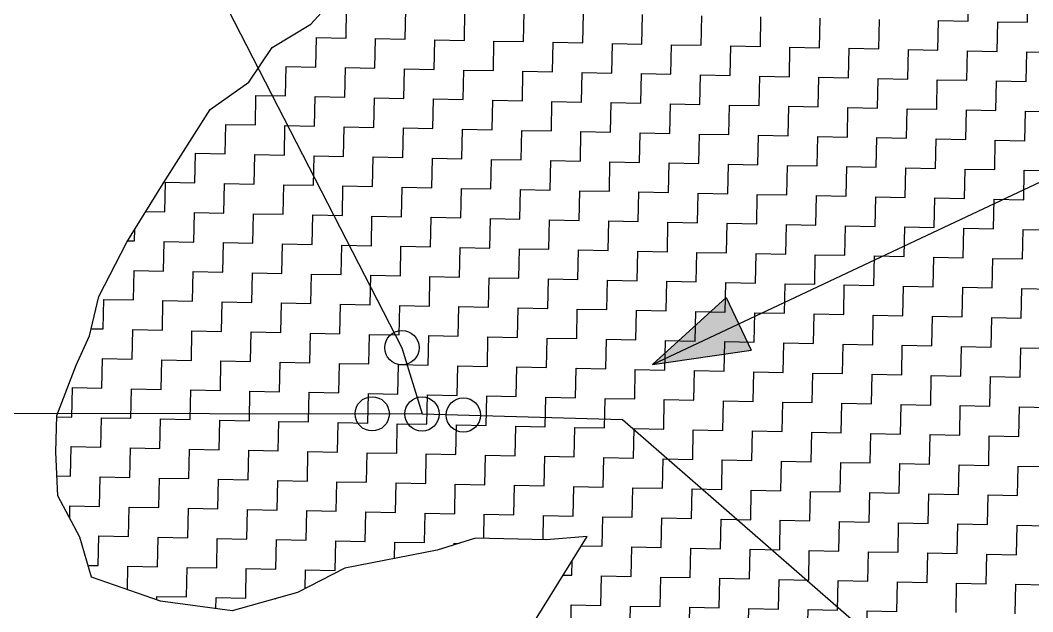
# Model space of a CAD drawing. Header units: metres. Extents: x 276691 to 279396, y 2061581 to 2064323.
# Drawn here: x 278799.7 to 279012.8, y 2063453.1 to 2063577.7 of the extents above; entities that cross this region are included whole.
import ezdxf

# ---------------------------------------------------------------- set-up
doc = ezdxf.new("R2010")
doc.units = ezdxf.units.M
doc.layers.add('POLY_HATCH', color=12, linetype='Continuous')
doc.layers.add('POLY_PARCEL', color=6, linetype='Continuous')

msp = doc.modelspace()

# ---------------------------------------------------------------- hatches: boundary and pattern name
h = msp.add_hatch(color=256)
h.paths.add_polyline_path([(278950.92, 2063513.75), (278948.31, 2063519.31), (278932.76, 2063505.2)])
h.paths.add_polyline_path([(278932.76, 2063505.2), (278953.53, 2063508.19), (278950.92, 2063513.75)])

# ---------------------------------------------------------------- linework, layer by layer
for points in [[(278932.76, 2063505.2), (279042.19, 2063556.69)], [(278932.76, 2063505.2), (278948.31, 2063519.31)], [(278948.31, 2063519.31), (278953.53, 2063508.19)], [(278932.76, 2063505.2), (278953.53, 2063508.19)]]:
    msp.add_lwpolyline(points)
for centre in [(278880.02, 2063508.71), (278873.77, 2063494.78), (278884.26, 2063494.76), (278892.97, 2063494.52)]:
    msp.add_circle(centre, 3.61)
at = {"layer": 'POLY_HATCH'}
for p, q in [((278860.82, 2063576.86), (278866.91, 2063583.58)), ((278852.69, 2063571.98), (278860.82, 2063576.86)), ((278847.78, 2063564.64), (278852.69, 2063571.98)), ((278839.63, 2063558.86), (278847.78, 2063564.64)), ((278829.79, 2063543.3), (278839.63, 2063558.86)), ((278822.1, 2063530.97), (278829.79, 2063543.3)), ((278816.21, 2063519.49), (278822.1, 2063530.97)), ((278814.25, 2063511.2), (278816.21, 2063519.49)), ((278811.45, 2063505.02), (278814.25, 2063511.2)), ((278807.37, 2063494.45), (278811.45, 2063505.02)), ((278807.21, 2063486.72), (278807.37, 2063494.45)), ((278807.62, 2063477.49), (278807.21, 2063486.72)), ((278812.2, 2063468.77), (278807.62, 2063477.49)), ((278814.71, 2063460.4), (278812.2, 2063468.77)), ((278895.51, 2063468.56), (278887.43, 2063466.05)), ((278910.38, 2063468.26), (278895.51, 2063468.56)), ((278905.18, 2063446.65), (278919.03, 2063468.97)), ((278919.03, 2063468.97), (278910.38, 2063468.26)), ((278887.43, 2063466.05), (278868.01, 2063462.28)), ((278868.01, 2063462.28), (278858.08, 2063457.13)), ((278829.19, 2063455.34), (278814.71, 2063460.4)), ((278858.08, 2063457.13), (278844.32, 2063453.25)), ((278844.32, 2063453.25), (278829.19, 2063455.34))]:
    msp.add_line(p, q, dxfattribs=at)
at = {"layer": 'POLY_HATCH', "linetype": 'Continuous'}
for p, q in [((278999.22, 2063577.5), (278999.34, 2063583.73)), ((279011.68, 2063577.25), (279011.81, 2063583.48)), ((278868.26, 2063573.94), (278868.38, 2063580.17)), ((278880.72, 2063573.69), (278880.84, 2063579.92)), ((278893.18, 2063573.43), (278893.3, 2063579.66)), ((278905.64, 2063573.18), (278905.76, 2063579.41)), ((278918.1, 2063572.92), (278918.22, 2063579.15)), ((278930.56, 2063572.67), (278930.69, 2063578.9)), ((278943.02, 2063572.42), (278943.15, 2063578.65)), ((278955.48, 2063572.16), (278955.61, 2063578.39)), ((278967.94, 2063571.91), (278968.07, 2063578.14)), ((278980.4, 2063571.65), (278980.53, 2063577.88)), ((278992.86, 2063571.4), (278992.99, 2063577.63)), ((278992.99, 2063577.63), (278999.22, 2063577.5)), ((279005.32, 2063571.14), (279005.45, 2063577.37)), ((279005.45, 2063577.37), (279011.68, 2063577.25)), ((278861.9, 2063567.84), (278862.03, 2063574.07)), ((278862.03, 2063574.07), (278868.26, 2063573.94)), ((278874.36, 2063567.59), (278874.49, 2063573.82)), ((278874.49, 2063573.82), (278880.72, 2063573.69)), ((278886.82, 2063567.33), (278886.95, 2063573.56)), ((278886.95, 2063573.56), (278893.18, 2063573.43)), ((278899.28, 2063567.08), (278899.41, 2063573.31)), ((278899.41, 2063573.31), (278905.64, 2063573.18)), ((278911.74, 2063566.82), (278911.87, 2063573.05)), ((278911.87, 2063573.05), (278918.1, 2063572.92)), ((278924.2, 2063566.57), (278924.33, 2063572.8)), ((278924.33, 2063572.8), (278930.56, 2063572.67)), ((278936.66, 2063566.31), (278936.79, 2063572.54)), ((278936.79, 2063572.54), (278943.02, 2063572.42)), ((278949.12, 2063566.06), (278949.25, 2063572.29)), ((278949.25, 2063572.29), (278955.48, 2063572.16)), ((278961.58, 2063565.8), (278961.71, 2063572.03)), ((278961.71, 2063572.03), (278967.94, 2063571.91)), ((278974.04, 2063565.55), (278974.17, 2063571.78)), ((278974.17, 2063571.78), (278980.4, 2063571.65)), ((278986.5, 2063565.29), (278986.63, 2063571.52)), ((278986.63, 2063571.52), (278992.86, 2063571.4)), ((278998.96, 2063565.04), (278999.09, 2063571.27)), ((278999.09, 2063571.27), (279005.32, 2063571.14)), ((279011.42, 2063564.79), (279011.55, 2063571.02)), ((279011.55, 2063571.02), (279017.78, 2063570.89)), ((278855.54, 2063561.74), (278855.67, 2063567.97)), ((278855.67, 2063567.97), (278861.9, 2063567.84)), ((278868, 2063561.48), (278868.13, 2063567.71)), ((278868.13, 2063567.71), (278874.36, 2063567.59)), ((278880.46, 2063561.23), (278880.59, 2063567.46)), ((278880.59, 2063567.46), (278886.82, 2063567.33)), ((278892.92, 2063560.97), (278893.05, 2063567.2)), ((278893.05, 2063567.2), (278899.28, 2063567.08)), ((278905.38, 2063560.72), (278905.51, 2063566.95)), ((278905.51, 2063566.95), (278911.74, 2063566.82)), ((278917.84, 2063560.46), (278917.97, 2063566.69)), ((278917.97, 2063566.69), (278924.2, 2063566.57)), ((278930.3, 2063560.21), (278930.43, 2063566.44)), ((278930.43, 2063566.44), (278936.66, 2063566.31)), ((278942.76, 2063559.95), (278942.89, 2063566.19)), ((278942.89, 2063566.19), (278949.12, 2063566.06)), ((278955.22, 2063559.7), (278955.35, 2063565.93)), ((278955.35, 2063565.93), (278961.58, 2063565.8)), ((278967.68, 2063559.45), (278967.81, 2063565.68)), ((278967.81, 2063565.68), (278974.04, 2063565.55)), ((278980.15, 2063559.19), (278980.27, 2063565.42)), ((278980.27, 2063565.42), (278986.5, 2063565.29)), ((278992.61, 2063558.94), (278992.73, 2063565.17)), ((278992.73, 2063565.17), (278998.96, 2063565.04)), ((279005.07, 2063558.68), (279005.19, 2063564.91)), ((279005.19, 2063564.91), (279011.42, 2063564.79)), ((278849.18, 2063555.63), (278849.31, 2063561.86)), ((278849.31, 2063561.86), (278855.54, 2063561.74)), ((278861.64, 2063555.38), (278861.77, 2063561.61)), ((278861.77, 2063561.61), (278868, 2063561.48)), ((278874.1, 2063555.12), (278874.23, 2063561.35)), ((278874.23, 2063561.35), (278880.46, 2063561.23)), ((278886.56, 2063554.87), (278886.69, 2063561.1)), ((278886.69, 2063561.1), (278892.92, 2063560.97)), ((278899.03, 2063554.62), (278899.15, 2063560.85)), ((278899.15, 2063560.85), (278905.38, 2063560.72)), ((278911.49, 2063554.36), (278911.61, 2063560.59)), ((278911.61, 2063560.59), (278917.84, 2063560.46)), ((278923.95, 2063554.11), (278924.07, 2063560.34)), ((278924.07, 2063560.34), (278930.3, 2063560.21)), ((278936.41, 2063553.85), (278936.53, 2063560.08)), ((278936.53, 2063560.08), (278942.76, 2063559.95)), ((278948.87, 2063553.6), (278948.99, 2063559.83)), ((278948.99, 2063559.83), (278955.22, 2063559.7)), ((278961.33, 2063553.34), (278961.45, 2063559.57)), ((278961.45, 2063559.57), (278967.68, 2063559.45)), ((278973.79, 2063553.09), (278973.91, 2063559.32)), ((278973.91, 2063559.32), (278980.15, 2063559.19)), ((278986.25, 2063552.83), (278986.38, 2063559.06)), ((278986.38, 2063559.06), (278992.61, 2063558.94)), ((278998.71, 2063552.58), (278998.84, 2063558.81)), ((278998.84, 2063558.81), (279005.07, 2063558.68)), ((279011.17, 2063552.32), (279011.3, 2063558.56)), ((279011.3, 2063558.56), (279017.53, 2063558.43)), ((278842.83, 2063549.53), (278842.95, 2063555.76)), ((278842.95, 2063555.76), (278849.18, 2063555.63)), ((278855.29, 2063549.28), (278855.41, 2063555.51)), ((278855.41, 2063555.51), (278861.64, 2063555.38)), ((278867.75, 2063549.02), (278867.87, 2063555.25)), ((278867.87, 2063555.25), (278874.1, 2063555.12)), ((278880.21, 2063548.77), (278880.33, 2063555)), ((278880.33, 2063555), (278886.56, 2063554.87)), ((278892.67, 2063548.51), (278892.8, 2063554.74)), ((278892.8, 2063554.74), (278899.03, 2063554.62)), ((278905.13, 2063548.26), (278905.26, 2063554.49)), ((278905.26, 2063554.49), (278911.49, 2063554.36)), ((278917.59, 2063548), (278917.72, 2063554.23)), ((278917.72, 2063554.23), (278923.95, 2063554.11)), ((278930.05, 2063547.75), (278930.18, 2063553.98)), ((278930.18, 2063553.98), (278936.41, 2063553.85)), ((278942.51, 2063547.49), (278942.64, 2063553.72)), ((278942.64, 2063553.72), (278948.87, 2063553.6)), ((278954.97, 2063547.24), (278955.1, 2063553.47)), ((278955.1, 2063553.47), (278961.33, 2063553.34)), ((278967.43, 2063546.99), (278967.56, 2063553.22)), ((278967.56, 2063553.22), (278973.79, 2063553.09)), ((278979.89, 2063546.73), (278980.02, 2063552.96)), ((278980.02, 2063552.96), (278986.25, 2063552.83)), ((278992.35, 2063546.48), (278992.48, 2063552.71)), ((278992.48, 2063552.71), (278998.71, 2063552.58)), ((279004.81, 2063546.22), (279004.94, 2063552.45)), ((279004.94, 2063552.45), (279011.17, 2063552.32)), ((278836.47, 2063543.43), (278836.6, 2063549.66)), ((278836.6, 2063549.66), (278842.83, 2063549.53)), ((278848.93, 2063543.17), (278849.06, 2063549.4)), ((278849.06, 2063549.4), (278855.29, 2063549.28)), ((278861.39, 2063542.92), (278861.52, 2063549.15)), ((278861.52, 2063549.15), (278867.75, 2063549.02)), ((278873.85, 2063542.66), (278873.98, 2063548.89)), ((278873.98, 2063548.89), (278880.21, 2063548.77)), ((278886.31, 2063542.41), (278886.44, 2063548.64)), ((278886.44, 2063548.64), (278892.67, 2063548.51)), ((278898.77, 2063542.16), (278898.9, 2063548.39)), ((278898.9, 2063548.39), (278905.13, 2063548.26)), ((278911.23, 2063541.9), (278911.36, 2063548.13)), ((278911.36, 2063548.13), (278917.59, 2063548)), ((278923.69, 2063541.65), (278923.82, 2063547.88)), ((278923.82, 2063547.88), (278930.05, 2063547.75)), ((278936.15, 2063541.39), (278936.28, 2063547.62)), ((278936.28, 2063547.62), (278942.51, 2063547.49)), ((278948.61, 2063541.14), (278948.74, 2063547.37)), ((278948.74, 2063547.37), (278954.97, 2063547.24)), ((278961.07, 2063540.88), (278961.2, 2063547.11)), ((278961.2, 2063547.11), (278967.43, 2063546.99)), ((278973.53, 2063540.63), (278973.66, 2063546.86)), ((278973.66, 2063546.86), (278979.89, 2063546.73)), ((278985.99, 2063540.37), (278986.12, 2063546.6)), ((278986.12, 2063546.6), (278992.35, 2063546.48)), ((278998.45, 2063540.12), (278998.58, 2063546.35)), ((278998.58, 2063546.35), (279004.81, 2063546.22)), ((279010.91, 2063539.86), (279011.04, 2063546.09)), ((279011.04, 2063546.09), (279017.27, 2063545.97)), ((278830.11, 2063537.33), (278830.24, 2063543.56)), ((278830.24, 2063543.56), (278836.47, 2063543.43)), ((278842.57, 2063537.07), (278842.7, 2063543.3)), ((278842.7, 2063543.3), (278848.93, 2063543.17)), ((278855.03, 2063536.82), (278855.16, 2063543.05)), ((278855.16, 2063543.05), (278861.39, 2063542.92)), ((278867.49, 2063536.56), (278867.62, 2063542.79)), ((278867.62, 2063542.79), (278873.85, 2063542.66)), ((278879.95, 2063536.31), (278880.08, 2063542.54)), ((278880.08, 2063542.54), (278886.31, 2063542.41)), ((278892.41, 2063536.05), (278892.54, 2063542.28)), ((278892.54, 2063542.28), (278898.77, 2063542.16)), ((278904.87, 2063535.8), (278905, 2063542.03)), ((278905, 2063542.03), (278911.23, 2063541.9)), ((278917.33, 2063535.54), (278917.46, 2063541.77)), ((278917.46, 2063541.77), (278923.69, 2063541.65)), ((278929.79, 2063535.29), (278929.92, 2063541.52)), ((278929.92, 2063541.52), (278936.15, 2063541.39)), ((278942.25, 2063535.03), (278942.38, 2063541.26)), ((278942.38, 2063541.26), (278948.61, 2063541.14)), ((278954.72, 2063534.78), (278954.84, 2063541.01)), ((278954.84, 2063541.01), (278961.07, 2063540.88)), ((278967.18, 2063534.53), (278967.3, 2063540.76)), ((278967.3, 2063540.76), (278973.53, 2063540.63)), ((278979.64, 2063534.27), (278979.76, 2063540.5)), ((278979.76, 2063540.5), (278985.99, 2063540.37)), ((278992.1, 2063534.02), (278992.22, 2063540.25)), ((278992.22, 2063540.25), (278998.45, 2063540.12)), ((279004.56, 2063533.76), (279004.68, 2063539.99)), ((279004.68, 2063539.99), (279010.91, 2063539.86)), ((278826.11, 2063537.41), (278830.11, 2063537.33)), ((278836.21, 2063530.97), (278836.34, 2063537.2)), ((278836.34, 2063537.2), (278842.57, 2063537.07)), ((278848.67, 2063530.71), (278848.8, 2063536.94)), ((278848.8, 2063536.94), (278855.03, 2063536.82)), ((278861.13, 2063530.46), (278861.26, 2063536.69)), ((278861.26, 2063536.69), (278867.49, 2063536.56)), ((278873.6, 2063530.2), (278873.72, 2063536.43)), ((278873.72, 2063536.43), (278879.95, 2063536.31)), ((278886.06, 2063529.95), (278886.18, 2063536.18)), ((278886.18, 2063536.18), (278892.41, 2063536.05)), ((278898.52, 2063529.69), (278898.64, 2063535.93)), ((278898.64, 2063535.93), (278904.87, 2063535.8)), ((278910.98, 2063529.44), (278911.1, 2063535.67)), ((278911.1, 2063535.67), (278917.33, 2063535.54)), ((278923.44, 2063529.19), (278923.56, 2063535.42)), ((278923.56, 2063535.42), (278929.79, 2063535.29)), ((278823.75, 2063531.22), (278823.8, 2063533.71)), ((278935.9, 2063528.93), (278936.02, 2063535.16)), ((278936.02, 2063535.16), (278942.25, 2063535.03)), ((278948.36, 2063528.68), (278948.49, 2063534.91)), ((278948.49, 2063534.91), (278954.72, 2063534.78)), ((278960.82, 2063528.42), (278960.95, 2063534.65)), ((278960.95, 2063534.65), (278967.18, 2063534.53)), ((278973.28, 2063528.17), (278973.41, 2063534.4)), ((278973.41, 2063534.4), (278979.64, 2063534.27)), ((278985.74, 2063527.91), (278985.87, 2063534.14)), ((278985.87, 2063534.14), (278992.1, 2063534.02)), ((278998.2, 2063527.66), (278998.33, 2063533.89)), ((278998.33, 2063533.89), (279004.56, 2063533.76)), ((279010.66, 2063527.4), (279010.79, 2063533.63)), ((279010.79, 2063533.63), (279017.02, 2063533.51)), ((278822.27, 2063531.25), (278823.75, 2063531.22)), ((278829.86, 2063524.86), (278829.98, 2063531.09)), ((278829.98, 2063531.09), (278836.21, 2063530.97)), ((278842.32, 2063524.61), (278842.44, 2063530.84)), ((278842.44, 2063530.84), (278848.67, 2063530.71)), ((278854.78, 2063524.36), (278854.9, 2063530.59)), ((278854.9, 2063530.59), (278861.13, 2063530.46)), ((278867.24, 2063524.1), (278867.37, 2063530.33)), ((278867.37, 2063530.33), (278873.6, 2063530.2)), ((278879.7, 2063523.85), (278879.83, 2063530.08)), ((278879.83, 2063530.08), (278886.06, 2063529.95)), ((278892.16, 2063523.59), (278892.29, 2063529.82)), ((278892.29, 2063529.82), (278898.52, 2063529.69)), ((278904.62, 2063523.34), (278904.75, 2063529.57)), ((278904.75, 2063529.57), (278910.98, 2063529.44)), ((278917.08, 2063523.08), (278917.21, 2063529.31)), ((278917.21, 2063529.31), (278923.44, 2063529.19)), ((278929.54, 2063522.83), (278929.67, 2063529.06)), ((278929.67, 2063529.06), (278935.9, 2063528.93)), ((278942, 2063522.57), (278942.13, 2063528.8)), ((278942.13, 2063528.8), (278948.36, 2063528.68)), ((278954.46, 2063522.32), (278954.59, 2063528.55)), ((278954.59, 2063528.55), (278960.82, 2063528.42)), ((278966.92, 2063522.06), (278967.05, 2063528.29)), ((278967.05, 2063528.29), (278973.28, 2063528.17)), ((278979.38, 2063521.81), (278979.51, 2063528.04)), ((278979.51, 2063528.04), (278985.74, 2063527.91)), ((278991.84, 2063521.56), (278991.97, 2063527.79)), ((278991.97, 2063527.79), (278998.2, 2063527.66)), ((279004.3, 2063521.3), (279004.43, 2063527.53)), ((279004.43, 2063527.53), (279010.66, 2063527.4)), ((278823.5, 2063518.76), (278823.63, 2063524.99)), ((278823.63, 2063524.99), (278829.86, 2063524.86)), ((278835.96, 2063518.51), (278836.09, 2063524.74)), ((278836.09, 2063524.74), (278842.32, 2063524.61)), ((278848.42, 2063518.25), (278848.55, 2063524.48)), ((278848.55, 2063524.48), (278854.78, 2063524.36)), ((278860.88, 2063518), (278861.01, 2063524.23)), ((278861.01, 2063524.23), (278867.24, 2063524.1)), ((278873.34, 2063517.74), (278873.47, 2063523.97)), ((278873.47, 2063523.97), (278879.7, 2063523.85)), ((278885.8, 2063517.49), (278885.93, 2063523.72)), ((278885.93, 2063523.72), (278892.16, 2063523.59)), ((278898.26, 2063517.23), (278898.39, 2063523.46)), ((278898.39, 2063523.46), (278904.62, 2063523.34)), ((278910.72, 2063516.98), (278910.85, 2063523.21)), ((278910.85, 2063523.21), (278917.08, 2063523.08)), ((278923.18, 2063516.73), (278923.31, 2063522.96)), ((278923.31, 2063522.96), (278929.54, 2063522.83)), ((278935.64, 2063516.47), (278935.77, 2063522.7)), ((278935.77, 2063522.7), (278942, 2063522.57)), ((278948.1, 2063516.22), (278948.23, 2063522.45)), ((278948.23, 2063522.45), (278954.46, 2063522.32)), ((278960.56, 2063515.96), (278960.69, 2063522.19)), ((278960.69, 2063522.19), (278966.92, 2063522.06)), ((278973.02, 2063515.71), (278973.15, 2063521.94)), ((278973.15, 2063521.94), (278979.38, 2063521.81)), ((278985.48, 2063515.45), (278985.61, 2063521.68)), ((278985.61, 2063521.68), (278991.84, 2063521.56)), ((278997.94, 2063515.2), (278998.07, 2063521.43)), ((278998.07, 2063521.43), (279004.3, 2063521.3)), ((279010.41, 2063514.94), (279010.53, 2063521.17)), ((279010.53, 2063521.17), (279016.76, 2063521.05)), ((278817.14, 2063512.66), (278817.27, 2063518.89)), ((278817.27, 2063518.89), (278823.5, 2063518.76)), ((278829.6, 2063512.4), (278829.73, 2063518.63)), ((278829.73, 2063518.63), (278835.96, 2063518.51)), ((278842.06, 2063512.15), (278842.19, 2063518.38)), ((278842.19, 2063518.38), (278848.42, 2063518.25)), ((278854.52, 2063511.9), (278854.65, 2063518.13)), ((278854.65, 2063518.13), (278860.88, 2063518)), ((278866.98, 2063511.64), (278867.11, 2063517.87)), ((278867.11, 2063517.87), (278873.34, 2063517.74)), ((278879.44, 2063511.39), (278879.57, 2063517.62)), ((278879.57, 2063517.62), (278885.8, 2063517.49)), ((278891.9, 2063511.13), (278892.03, 2063517.36)), ((278892.03, 2063517.36), (278898.26, 2063517.23)), ((278904.36, 2063510.88), (278904.49, 2063517.11)), ((278904.49, 2063517.11), (278910.72, 2063516.98)), ((278916.82, 2063510.62), (278916.95, 2063516.85)), ((278916.95, 2063516.85), (278923.18, 2063516.73)), ((278929.29, 2063510.37), (278929.41, 2063516.6)), ((278929.41, 2063516.6), (278935.64, 2063516.47)), ((278941.75, 2063510.11), (278941.87, 2063516.34)), ((278941.87, 2063516.34), (278948.1, 2063516.22)), ((278954.21, 2063509.86), (278954.33, 2063516.09)), ((278954.33, 2063516.09), (278960.56, 2063515.96)), ((278966.67, 2063509.6), (278966.79, 2063515.83)), ((278966.79, 2063515.83), (278973.02, 2063515.71)), ((278979.13, 2063509.35), (278979.25, 2063515.58)), ((278979.25, 2063515.58), (278985.48, 2063515.45)), ((278991.59, 2063509.1), (278991.71, 2063515.33)), ((278991.71, 2063515.33), (278997.94, 2063515.2)), ((279004.05, 2063508.84), (279004.18, 2063515.07)), ((279004.18, 2063515.07), (279010.41, 2063514.94)), ((278814.61, 2063512.71), (278817.14, 2063512.66)), ((278823.24, 2063506.3), (278823.37, 2063512.53)), ((278823.37, 2063512.53), (278829.6, 2063512.4)), ((278835.71, 2063506.05), (278835.83, 2063512.28)), ((278835.83, 2063512.28), (278842.06, 2063512.15)), ((278848.17, 2063505.79), (278848.29, 2063512.02)), ((278848.29, 2063512.02), (278854.52, 2063511.9)), ((278860.63, 2063505.54), (278860.75, 2063511.77)), ((278860.75, 2063511.77), (278866.98, 2063511.64)), ((278873.09, 2063505.28), (278873.21, 2063511.51)), ((278873.21, 2063511.51), (278879.44, 2063511.39)), ((278885.55, 2063505.03), (278885.67, 2063511.26)), ((278885.67, 2063511.26), (278891.9, 2063511.13)), ((278898.01, 2063504.77), (278898.13, 2063511)), ((278898.13, 2063511), (278904.36, 2063510.88)), ((278910.47, 2063504.52), (278910.59, 2063510.75)), ((278910.59, 2063510.75), (278916.82, 2063510.62)), ((278922.93, 2063504.26), (278923.06, 2063510.5)), ((278923.06, 2063510.5), (278929.29, 2063510.37)), ((278935.39, 2063504.01), (278935.52, 2063510.24)), ((278935.52, 2063510.24), (278941.75, 2063510.11)), ((278947.85, 2063503.76), (278947.98, 2063509.99)), ((278947.98, 2063509.99), (278954.21, 2063509.86)), ((278960.31, 2063503.5), (278960.44, 2063509.73)), ((278960.44, 2063509.73), (278966.67, 2063509.6)), ((278972.77, 2063503.25), (278972.9, 2063509.48)), ((278972.9, 2063509.48), (278979.13, 2063509.35)), ((278985.23, 2063502.99), (278985.36, 2063509.22)), ((278985.36, 2063509.22), (278991.59, 2063509.1)), ((278997.69, 2063502.74), (278997.82, 2063508.97)), ((278997.82, 2063508.97), (279004.05, 2063508.84)), ((279010.15, 2063502.48), (279010.28, 2063508.71)), ((279010.28, 2063508.71), (279016.51, 2063508.59)), ((278816.89, 2063500.2), (278817.01, 2063506.43)), ((278817.01, 2063506.43), (278823.24, 2063506.3)), ((278829.35, 2063499.94), (278829.47, 2063506.17)), ((278829.47, 2063506.17), (278835.71, 2063506.05)), ((278841.81, 2063499.69), (278841.94, 2063505.92)), ((278841.94, 2063505.92), (278848.17, 2063505.79)), ((278854.27, 2063499.43), (278854.4, 2063505.66)), ((278854.4, 2063505.66), (278860.63, 2063505.54)), ((278866.73, 2063499.18), (278866.86, 2063505.41)), ((278866.86, 2063505.41), (278873.09, 2063505.28)), ((278879.19, 2063498.93), (278879.32, 2063505.16)), ((278879.32, 2063505.16), (278885.55, 2063505.03)), ((278891.65, 2063498.67), (278891.78, 2063504.9)), ((278891.78, 2063504.9), (278898.01, 2063504.77)), ((278904.11, 2063498.42), (278904.24, 2063504.65)), ((278904.24, 2063504.65), (278910.47, 2063504.52)), ((278916.57, 2063498.16), (278916.7, 2063504.39)), ((278916.7, 2063504.39), (278922.93, 2063504.26)), ((278929.03, 2063497.91), (278929.16, 2063504.14)), ((278929.16, 2063504.14), (278935.39, 2063504.01)), ((278941.49, 2063497.65), (278941.62, 2063503.88)), ((278941.62, 2063503.88), (278947.85, 2063503.76)), ((278953.95, 2063497.4), (278954.08, 2063503.63)), ((278954.08, 2063503.63), (278960.31, 2063503.5)), ((278966.41, 2063497.14), (278966.54, 2063503.37)), ((278966.54, 2063503.37), (278972.77, 2063503.25)), ((278978.87, 2063496.89), (278979, 2063503.12)), ((278979, 2063503.12), (278985.23, 2063502.99)), ((278991.33, 2063496.63), (278991.46, 2063502.86)), ((278991.46, 2063502.86), (278997.69, 2063502.74)), ((279003.79, 2063496.38), (279003.92, 2063502.61)), ((279003.92, 2063502.61), (279010.15, 2063502.48)), ((278810.53, 2063494.1), (278810.66, 2063500.33)), ((278810.66, 2063500.33), (278816.89, 2063500.2)), ((278822.99, 2063493.84), (278823.12, 2063500.07)), ((278823.12, 2063500.07), (278829.35, 2063499.94)), ((278835.45, 2063493.59), (278835.58, 2063499.82)), ((278835.58, 2063499.82), (278841.81, 2063499.69)), ((278847.91, 2063493.33), (278848.04, 2063499.56)), ((278848.04, 2063499.56), (278854.27, 2063499.43)), ((278860.37, 2063493.08), (278860.5, 2063499.31)), ((278860.5, 2063499.31), (278866.73, 2063499.18)), ((278872.83, 2063492.82), (278872.96, 2063499.05)), ((278872.96, 2063499.05), (278879.19, 2063498.93)), ((278885.29, 2063492.57), (278885.42, 2063498.8)), ((278885.42, 2063498.8), (278891.65, 2063498.67)), ((278897.75, 2063492.31), (278897.88, 2063498.54)), ((278897.88, 2063498.54), (278904.11, 2063498.42)), ((278910.21, 2063492.06), (278910.34, 2063498.29)), ((278910.34, 2063498.29), (278916.57, 2063498.16)), ((278922.67, 2063491.8), (278922.8, 2063498.03)), ((278922.8, 2063498.03), (278929.03, 2063497.91)), ((278935.13, 2063491.55), (278935.26, 2063497.78)), ((278935.26, 2063497.78), (278941.49, 2063497.65)), ((278947.59, 2063491.3), (278947.72, 2063497.53)), ((278947.72, 2063497.53), (278953.95, 2063497.4)), ((278960.05, 2063491.04), (278960.18, 2063497.27)), ((278960.18, 2063497.27), (278966.41, 2063497.14)), ((278972.51, 2063490.79), (278972.64, 2063497.02)), ((278972.64, 2063497.02), (278978.87, 2063496.89)), ((278984.98, 2063490.53), (278985.1, 2063496.76)), ((278985.1, 2063496.76), (278991.33, 2063496.63)), ((278997.44, 2063490.28), (278997.56, 2063496.51)), ((278997.56, 2063496.51), (279003.79, 2063496.38)), ((279009.9, 2063490.02), (279010.02, 2063496.25)), ((279010.02, 2063496.25), (279016.25, 2063496.13)), ((278807.36, 2063494.16), (278810.53, 2063494.1)), ((278816.63, 2063487.74), (278816.76, 2063493.97)), ((278816.76, 2063493.97), (278822.99, 2063493.84)), ((278829.09, 2063487.48), (278829.22, 2063493.71)), ((278829.22, 2063493.71), (278835.45, 2063493.59)), ((278841.55, 2063487.23), (278841.68, 2063493.46)), ((278841.68, 2063493.46), (278847.91, 2063493.33)), ((278854.01, 2063486.97), (278854.14, 2063493.2)), ((278854.14, 2063493.2), (278860.37, 2063493.08)), ((278866.47, 2063486.72), (278866.6, 2063492.95)), ((278866.6, 2063492.95), (278872.83, 2063492.82)), ((278878.93, 2063486.47), (278879.06, 2063492.7)), ((278879.06, 2063492.7), (278885.29, 2063492.57)), ((278891.4, 2063486.21), (278891.52, 2063492.44)), ((278891.52, 2063492.44), (278897.75, 2063492.31)), ((278903.86, 2063485.96), (278903.98, 2063492.19)), ((278903.98, 2063492.19), (278910.21, 2063492.06)), ((278916.32, 2063485.7), (278916.44, 2063491.93)), ((278916.44, 2063491.93), (278922.67, 2063491.8)), ((278928.78, 2063485.45), (278928.9, 2063491.68)), ((278928.9, 2063491.68), (278935.13, 2063491.55)), ((278941.24, 2063485.19), (278941.36, 2063491.42)), ((278941.36, 2063491.42), (278947.59, 2063491.3)), ((278953.7, 2063484.94), (278953.82, 2063491.17)), ((278953.82, 2063491.17), (278960.05, 2063491.04)), ((278966.16, 2063484.68), (278966.28, 2063490.91)), ((278966.28, 2063490.91), (278972.51, 2063490.79)), ((278978.62, 2063484.43), (278978.75, 2063490.66)), ((278978.75, 2063490.66), (278984.98, 2063490.53)), ((278991.08, 2063484.17), (278991.21, 2063490.4)), ((278991.21, 2063490.4), (278997.44, 2063490.28)), ((279003.54, 2063483.92), (279003.67, 2063490.15)), ((279003.67, 2063490.15), (279009.9, 2063490.02)), ((278810.28, 2063481.64), (278810.4, 2063487.87)), ((278810.4, 2063487.87), (278816.63, 2063487.74)), ((278822.74, 2063481.38), (278822.86, 2063487.61)), ((278822.86, 2063487.61), (278829.09, 2063487.48)), ((278835.2, 2063481.13), (278835.32, 2063487.36)), ((278835.32, 2063487.36), (278841.55, 2063487.23)), ((278847.66, 2063480.87), (278847.78, 2063487.1)), ((278847.78, 2063487.1), (278854.01, 2063486.97)), ((278860.12, 2063480.62), (278860.24, 2063486.85)), ((278860.24, 2063486.85), (278866.47, 2063486.72)), ((278872.58, 2063480.36), (278872.7, 2063486.59)), ((278872.7, 2063486.59), (278878.93, 2063486.47)), ((278885.04, 2063480.11), (278885.16, 2063486.34)), ((278885.16, 2063486.34), (278891.4, 2063486.21)), ((278897.5, 2063479.85), (278897.63, 2063486.08)), ((278897.63, 2063486.08), (278903.86, 2063485.96)), ((278909.96, 2063479.6), (278910.09, 2063485.83)), ((278910.09, 2063485.83), (278916.32, 2063485.7)), ((278922.42, 2063479.34), (278922.55, 2063485.57)), ((278922.55, 2063485.57), (278928.78, 2063485.45)), ((278934.88, 2063479.09), (278935.01, 2063485.32)), ((278935.01, 2063485.32), (278941.24, 2063485.19)), ((278947.34, 2063478.84), (278947.47, 2063485.07)), ((278947.47, 2063485.07), (278953.7, 2063484.94)), ((278959.8, 2063478.58), (278959.93, 2063484.81)), ((278959.93, 2063484.81), (278966.16, 2063484.68)), ((278972.26, 2063478.33), (278972.39, 2063484.56)), ((278972.39, 2063484.56), (278978.62, 2063484.43)), ((278984.72, 2063478.07), (278984.85, 2063484.3)), ((278984.85, 2063484.3), (278991.08, 2063484.17)), ((278997.18, 2063477.82), (278997.31, 2063484.05)), ((278997.31, 2063484.05), (279003.54, 2063483.92)), ((279009.64, 2063477.56), (279009.77, 2063483.79)), ((279009.77, 2063483.79), (279016, 2063483.67)), ((278807.43, 2063481.69), (278810.28, 2063481.64)), ((278816.38, 2063475.28), (278816.51, 2063481.51)), ((278816.51, 2063481.51), (278822.74, 2063481.38)), ((278828.84, 2063475.02), (278828.97, 2063481.25)), ((278828.97, 2063481.25), (278835.2, 2063481.13)), ((278841.3, 2063474.77), (278841.43, 2063481)), ((278841.43, 2063481), (278847.66, 2063480.87)), ((278853.76, 2063474.51), (278853.89, 2063480.74)), ((278853.89, 2063480.74), (278860.12, 2063480.62)), ((278866.22, 2063474.26), (278866.35, 2063480.49)), ((278866.35, 2063480.49), (278872.58, 2063480.36)), ((278878.68, 2063474), (278878.81, 2063480.24)), ((278878.81, 2063480.24), (278885.04, 2063480.11)), ((278891.14, 2063473.75), (278891.27, 2063479.98)), ((278891.27, 2063479.98), (278897.5, 2063479.85)), ((278903.6, 2063473.5), (278903.73, 2063479.73)), ((278903.73, 2063479.73), (278909.96, 2063479.6)), ((278916.06, 2063473.24), (278916.19, 2063479.47)), ((278916.19, 2063479.47), (278922.42, 2063479.34)), ((278928.52, 2063472.99), (278928.65, 2063479.22)), ((278928.65, 2063479.22), (278934.88, 2063479.09)), ((278940.98, 2063472.73), (278941.11, 2063478.96)), ((278941.11, 2063478.96), (278947.34, 2063478.84)), ((278953.44, 2063472.48), (278953.57, 2063478.71)), ((278953.57, 2063478.71), (278959.8, 2063478.58)), ((278965.9, 2063472.22), (278966.03, 2063478.45)), ((278966.03, 2063478.45), (278972.26, 2063478.33)), ((278978.36, 2063471.97), (278978.49, 2063478.2)), ((278978.49, 2063478.2), (278984.72, 2063478.07)), ((278990.82, 2063471.71), (278990.95, 2063477.94)), ((278990.95, 2063477.94), (278997.18, 2063477.82)), ((279003.28, 2063471.46), (279003.41, 2063477.69)), ((279003.41, 2063477.69), (279009.64, 2063477.56)), ((278810.09, 2063472.78), (278810.15, 2063475.4)), ((278810.15, 2063475.4), (278816.38, 2063475.28)), ((278822.48, 2063468.92), (278822.61, 2063475.15)), ((278822.61, 2063475.15), (278828.84, 2063475.02)), ((278834.94, 2063468.67), (278835.07, 2063474.9)), ((278835.07, 2063474.9), (278841.3, 2063474.77)), ((278847.4, 2063468.41), (278847.53, 2063474.64)), ((278847.53, 2063474.64), (278853.76, 2063474.51)), ((278859.86, 2063468.16), (278859.99, 2063474.39)), ((278859.99, 2063474.39), (278866.22, 2063474.26)), ((278872.32, 2063467.9), (278872.45, 2063474.13)), ((278872.45, 2063474.13), (278878.68, 2063474)), ((278884.78, 2063467.65), (278884.91, 2063473.88)), ((278884.91, 2063473.88), (278891.14, 2063473.75)), ((278897.27, 2063468.52), (278897.37, 2063473.62)), ((278897.37, 2063473.62), (278903.6, 2063473.5)), ((278909.73, 2063468.27), (278909.83, 2063473.37)), ((278909.83, 2063473.37), (278916.06, 2063473.24)), ((278922.16, 2063466.88), (278922.29, 2063473.11)), ((278922.29, 2063473.11), (278928.52, 2063472.99)), ((278934.62, 2063466.63), (278934.75, 2063472.86)), ((278934.75, 2063472.86), (278940.98, 2063472.73)), ((278947.09, 2063466.37), (278947.21, 2063472.6)), ((278947.21, 2063472.6), (278953.44, 2063472.48)), ((278959.55, 2063466.12), (278959.67, 2063472.35)), ((278959.67, 2063472.35), (278965.9, 2063472.22)), ((278972.01, 2063465.87), (278972.13, 2063472.1)), ((278972.13, 2063472.1), (278978.36, 2063471.97)), ((278984.47, 2063465.61), (278984.59, 2063471.84)), ((278984.59, 2063471.84), (278990.82, 2063471.71)), ((278996.93, 2063465.36), (278997.05, 2063471.59)), ((278997.05, 2063471.59), (279003.28, 2063471.46)), ((279009.39, 2063465.1), (279009.51, 2063471.33)), ((279009.51, 2063471.33), (279015.74, 2063471.2)), ((278816.12, 2063462.82), (278816.25, 2063469.05)), ((278816.25, 2063469.05), (278822.48, 2063468.92)), ((278828.58, 2063462.56), (278828.71, 2063468.79)), ((278828.71, 2063468.79), (278834.94, 2063468.67)), ((278841.04, 2063462.31), (278841.17, 2063468.54)), ((278841.17, 2063468.54), (278847.4, 2063468.41)), ((278853.5, 2063462.05), (278853.63, 2063468.28)), ((278853.63, 2063468.28), (278859.86, 2063468.16)), ((278865.97, 2063461.8), (278866.09, 2063468.03)), ((278866.09, 2063468.03), (278872.32, 2063467.9)), ((278878.48, 2063464.31), (278878.55, 2063467.77)), ((278878.55, 2063467.77), (278884.78, 2063467.65)), ((278891.01, 2063467.52), (278892.1, 2063467.5)), ((278891.01, 2063467.16), (278891.01, 2063467.52)), ((278917.79, 2063466.97), (278922.16, 2063466.88)), ((278928.27, 2063460.53), (278928.39, 2063466.76)), ((278928.39, 2063466.76), (278934.62, 2063466.63)), ((278940.73, 2063460.27), (278940.85, 2063466.5)), ((278940.85, 2063466.5), (278947.09, 2063466.37)), ((278953.19, 2063460.02), (278953.32, 2063466.25)), ((278953.32, 2063466.25), (278959.55, 2063466.12)), ((278965.65, 2063459.76), (278965.78, 2063465.99)), ((278965.78, 2063465.99), (278972.01, 2063465.87)), ((278978.11, 2063459.51), (278978.24, 2063465.74)), ((278978.24, 2063465.74), (278984.47, 2063465.61)), ((278990.57, 2063459.25), (278990.7, 2063465.48)), ((278990.7, 2063465.48), (278996.93, 2063465.36)), ((279003.03, 2063459), (279003.16, 2063465.23)), ((279003.16, 2063465.23), (279009.39, 2063465.1)), ((278813.97, 2063462.86), (278816.12, 2063462.82)), ((278915.81, 2063460.78), (278915.87, 2063463.88)), ((278822.25, 2063457.76), (278822.35, 2063462.69)), ((278822.35, 2063462.69), (278828.58, 2063462.56)), ((278834.69, 2063456.21), (278834.81, 2063462.44)), ((278834.81, 2063462.44), (278841.04, 2063462.31)), ((278847.15, 2063455.95), (278847.27, 2063462.18)), ((278847.27, 2063462.18), (278853.5, 2063462.05)), ((278859.65, 2063457.95), (278859.73, 2063461.93)), ((278859.73, 2063461.93), (278865.97, 2063461.8)), ((278913.97, 2063460.82), (278915.81, 2063460.78)), ((278921.91, 2063454.42), (278922.04, 2063460.65)), ((278922.04, 2063460.65), (278928.27, 2063460.53)), ((278934.37, 2063454.17), (278934.5, 2063460.4)), ((278934.5, 2063460.4), (278940.73, 2063460.27)), ((278946.83, 2063453.91), (278946.96, 2063460.14)), ((278946.96, 2063460.14), (278953.19, 2063460.02)), ((278959.29, 2063453.66), (278959.42, 2063459.89)), ((278959.42, 2063459.89), (278965.65, 2063459.76)), ((278971.75, 2063453.41), (278971.88, 2063459.64)), ((278971.88, 2063459.64), (278978.11, 2063459.51)), ((278984.21, 2063453.15), (278984.34, 2063459.38)), ((278984.34, 2063459.38), (278990.57, 2063459.25)), ((278996.67, 2063452.9), (278996.8, 2063459.13)), ((278996.8, 2063459.13), (279003.03, 2063459)), ((279009.13, 2063452.64), (279009.26, 2063458.87)), ((279009.26, 2063458.87), (279015.49, 2063458.74)), ((278828.44, 2063455.6), (278828.46, 2063456.33)), ((278828.46, 2063456.33), (278834.69, 2063456.21)), ((278840.87, 2063453.73), (278840.92, 2063456.08)), ((278840.92, 2063456.08), (278847.15, 2063455.95)), ((278853.38, 2063455.82), (278853.44, 2063455.82)), ((278853.38, 2063455.8), (278853.38, 2063455.82)), ((278915.55, 2063448.32), (278915.68, 2063454.55)), ((278915.68, 2063454.55), (278921.91, 2063454.42)), ((278928.01, 2063448.07), (278928.14, 2063454.3)), ((278928.14, 2063454.3), (278934.37, 2063454.17)), ((278940.47, 2063447.81), (278940.6, 2063454.04)), ((278940.6, 2063454.04), (278946.83, 2063453.91)), ((278952.93, 2063447.56), (278953.06, 2063453.79)), ((278953.06, 2063453.79), (278959.29, 2063453.66)), ((278965.39, 2063447.3), (278965.52, 2063453.53)), ((278965.52, 2063453.53), (278971.75, 2063453.41)), ((278977.85, 2063447.05), (278977.98, 2063453.28)), ((278977.98, 2063453.28), (278984.21, 2063453.15))]:
    msp.add_line(p, q, dxfattribs=at)
at = {"layer": 'POLY_PARCEL'}
for p, q in [((278837.59, 2063591.37), (278880.02, 2063508.71)), ((278880.02, 2063508.71), (278884.26, 2063494.76)), ((278761.99, 2063495), (278884.26, 2063494.76)), ((278884.26, 2063494.76), (278926.44, 2063493.58)), ((278926.44, 2063493.58), (278984.24, 2063443.19))]:
    msp.add_line(p, q, dxfattribs=at)

doc.saveas('drawing.dxf')
